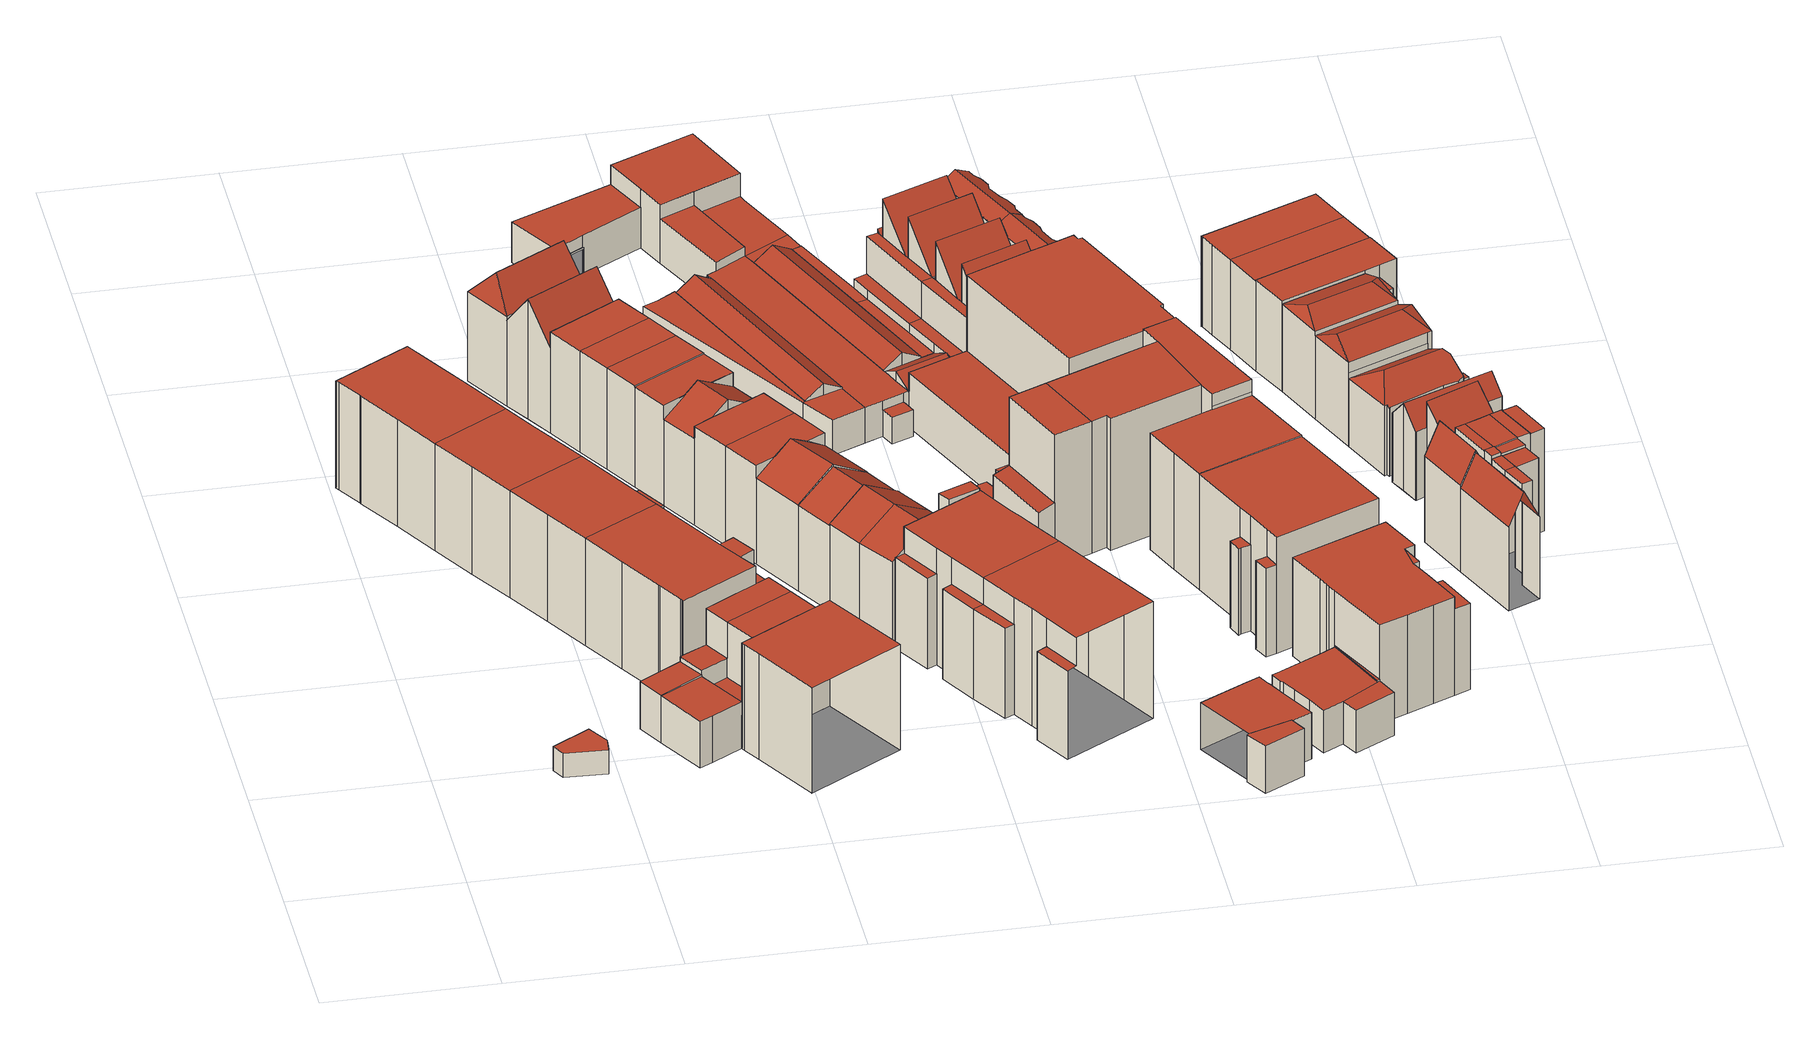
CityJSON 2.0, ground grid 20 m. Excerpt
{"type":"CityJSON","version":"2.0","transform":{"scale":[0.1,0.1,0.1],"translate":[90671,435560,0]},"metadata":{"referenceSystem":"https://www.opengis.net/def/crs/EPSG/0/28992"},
"CityObjects":{
"building1":{"type":"Building","attributes":{"TerrainHeight":2.7,"bron_tex":"UltraCAM-X 10cm juni 2008","voll_tex":"complete","bron_geo":"Lidar 15-30 punten - nov. 2008","status":"1"},"geometry":[{"type":"MultiSurface","lod":"2","boundaries":[[[0,1,2,3,4]],[[5,6,7,8,9]],[[0,4,6,5]],[[4,3,7,6]],[[3,2,8,7]],[[2,1,9,8]],[[1,0,5,9]]],"semantics":{"surfaces":[{"type":"RoofSurface"},{"type":"GroundSurface"},{"type":"WallSurface"}],"values":[0,1,2,2,2,2,2]}}]},
"building2":{"type":"Building","attributes":{"TerrainHeight":2.69,"bron_tex":"UltraCAM-X 10cm juni 2008","voll_tex":"complete","bron_geo":"Lidar 15-30 punten - nov. 2008","status":"1"},"geometry":[{"type":"MultiSurface","lod":"2","boundaries":[[[10,11,12,13]],[[14,15,16,17,18,19,20,21,22,23,24]],[[25,26,27,28]],[[29,30,31,32,33]],[[34,35,36,37,38,39,40,41,42,43]],[[10,13,31,30]],[[13,12,44,45]],[[12,11,25,28]],[[14,24,46,42]],[[24,23,30,29]],[[23,22,11,10]],[[22,21,26,25]],[[19,18,38,37]],[[18,17,39,38]],[[17,16,40,39]],[[16,15,41,40]],[[15,14,42,41]],[[28,27,35,44]],[[29,33,43,46]],[[33,32,34,43]],[[32,31,45,34]]],"semantics":{"surfaces":[{"type":"RoofSurface"},{"type":"GroundSurface"},{"type":"WallSurface"}],"values":[0,0,0,0,1,2,2,2,2,2,2,2,2,2,2,2,2,2,2,2,2]}}]},
"building3":{"type":"Building","attributes":{"TerrainHeight":2.68,"bron_tex":"UltraCAM-X 10cm juni 2008","voll_tex":"complete","bron_geo":"Lidar 15-30 punten - nov. 2008","status":"1"},"geometry":[{"type":"MultiSurface","lod":"2","boundaries":[[[21,20,19,47,48,49,50,51,52]],[[53,54,55,56]],[[57,58,59,60]],[[27,26,61,62]],[[36,35,63,64,65,66,37]],[[21,52,61,26]],[[52,51,54,53]],[[51,50,58,57]],[[48,47,66,65]],[[47,19,37,66]],[[53,56,62,61]],[[56,55,67,68]],[[55,54,57,60]],[[60,59,63,67]],[[27,62,68,35]]],"semantics":{"surfaces":[{"type":"RoofSurface"},{"type":"GroundSurface"},{"type":"WallSurface"}],"values":[0,0,0,0,1,2,2,2,2,2,2,2,2,2,2]}}]},
"building4":{"type":"Building","attributes":{"TerrainHeight":2.7,"bron_tex":"UltraCAM-X 10cm juni 2008","voll_tex":"complete","bron_geo":"Lidar 15-30 punten - nov. 2008","status":"1"},"geometry":[{"type":"MultiSurface","lod":"2","boundaries":[[[69,70,71,72]],[[50,49,48,73,74,75,76,77,78]],[[79,59,58,80]],[[81,82,83,84]],[[65,64,63,85,86,87,88]],[[69,72,79,80]],[[72,71,89,90]],[[71,70,81,84]],[[50,78,80,58]],[[78,77,70,69]],[[77,76,82,81]],[[74,73,88,87]],[[73,48,65,88]],[[59,79,90,63]],[[84,83,85,89]],[[83,82,91,92]]],"semantics":{"surfaces":[{"type":"RoofSurface"},{"type":"GroundSurface"},{"type":"WallSurface"}],"values":[0,0,0,0,1,2,2,2,2,2,2,2,2,2,2,2]}}]},
"building5":{"type":"Building","attributes":{"TerrainHeight":2.75,"bron_tex":"UltraCAM-X 10cm juni 2008","voll_tex":"complete","bron_geo":"Lidar 15-30 punten - nov. 2008","status":"1"},"geometry":[{"type":"MultiSurface","lod":"2","boundaries":[[[93,94,95,96]],[[97,98,99,100,101]],[[102,103,104,105]],[[95,106,107,96]],[[108,109,110,111,112]],[[113,114,115,116]],[[117,118,119,120,121,122,123]],[[115,114,120,124]],[[94,93,118,125]],[[93,96,126,118]],[[95,94,108,112]],[[101,100,114,113]],[[100,99,121,120]],[[99,98,122,121]],[[98,97,127,122]],[[103,102,128,123]],[[105,104,97,101]],[[104,103,123,127]],[[96,107,119,126]],[[107,106,124,119]],[[106,95,116,115]],[[110,109,117,128]],[[109,108,125,117]],[[112,111,113,116]],[[111,110,102,105]]],"semantics":{"surfaces":[{"type":"RoofSurface"},{"type":"GroundSurface"},{"type":"WallSurface"}],"values":[0,0,0,0,0,0,1,2,2,2,2,2,2,2,2,2,2,2,2,2,2,2,2,2,2]}}]},
"building6":{"type":"Building","attributes":{"TerrainHeight":2.72,"bron_tex":"UltraCAM-X 10cm juni 2008","voll_tex":"complete","bron_geo":"Lidar 15-30 punten - nov. 2008","status":"1"},"geometry":[{"type":"MultiSurface","lod":"2","boundaries":[[[76,75,74,129,130,131,132,133,134,135,136,137]],[[137,136,138,139]],[[140,92,91,141]],[[142,143,144,145,146]],[[86,85,147,118,117,148,149,150,151,152,87]],[[146,145,147,153]],[[145,144,118,147]],[[144,143,154,118]],[[76,137,141,91]],[[136,135,143,142]],[[135,134,117,154]],[[134,133,148,117]],[[133,132,149,148]],[[132,131,150,149]],[[131,130,151,150]],[[130,129,152,151]],[[129,74,87,152]],[[137,139,140,141]],[[139,138,153,155]],[[138,136,142,146]],[[92,140,155,85]]],"semantics":{"surfaces":[{"type":"RoofSurface"},{"type":"GroundSurface"},{"type":"WallSurface"}],"values":[0,0,0,0,1,2,2,2,2,2,2,2,2,2,2,2,2,2,2,2,2]}}]},
"building7":{"type":"Building","attributes":{"TerrainHeight":3.16,"bron_tex":"UltraCAM-X 10cm juni 2008","voll_tex":"complete","bron_geo":"Lidar 15-30 punten - nov. 2008","status":"1"},"geometry":[{"type":"MultiSurface","lod":"2","boundaries":[[[156,157,158,159,160,161,162,163]],[[119,164,165,166,167,168,120]],[[156,163,124,120]],[[163,162,119,124]],[[162,161,164,119]],[[160,159,166,165]],[[159,158,167,166]],[[158,157,168,167]],[[157,156,120,168]]],"semantics":{"surfaces":[{"type":"RoofSurface"},{"type":"GroundSurface"},{"type":"WallSurface"}],"values":[0,1,2,2,2,2,2,2,2]}}]},
"building8":{"type":"Building","attributes":{"TerrainHeight":0.76,"bron_tex":"UltraCAM-X 10cm juni 2008","voll_tex":"complete","bron_geo":"Lidar 15-30 punten - nov. 2008","status":"1"},"geometry":[{"type":"MultiSurface","lod":"2","boundaries":[[[169,170,171]],[[171,170,172,173,174]],[[169,171,174,175]],[[176,177,178,179,180]],[[170,169,176,180]],[[174,173,178,181]],[[173,172,182,183]],[[172,170,184,185]],[[175,174,181,177]]],"semantics":{"surfaces":[{"type":"RoofSurface"},{"type":"GroundSurface"},{"type":"WallSurface"}],"values":[0,0,0,1,2,2,2,2,2]}}]},
"building9":{"type":"Building","attributes":{"TerrainHeight":0.98,"bron_tex":"UltraCAM-X 10cm juni 2008","voll_tex":"complete","bron_geo":"Lidar 15-30 punten - nov. 2008","status":"1"},"geometry":[{"type":"MultiSurface","lod":"2","boundaries":[[[186,187,188,189]],[[184,186,189,185]],[[180,179,190,191]],[[189,188,192,193]],[[187,186,194,191]],[[185,189,193,182]],[[186,184,180,194]]],"semantics":{"surfaces":[{"type":"RoofSurface"},{"type":"GroundSurface"},{"type":"WallSurface"}],"values":[0,0,1,2,2,2,2]}}]},
"building10":{"type":"Building","attributes":{"TerrainHeight":0.86,"bron_tex":"UltraCAM-X 10cm juni 2008","voll_tex":"complete","bron_geo":"Lidar 15-30 punten - nov. 2008","status":"1"},"geometry":[{"type":"MultiSurface","lod":"2","boundaries":[[[195,196,197,198]],[[191,190,199,200]],[[195,198,188,187]],[[198,197,201,192]],[[196,195,191,200]]],"semantics":{"surfaces":[{"type":"RoofSurface"},{"type":"GroundSurface"},{"type":"WallSurface"}],"values":[0,1,2,2,2]}}]},
"building11":{"type":"Building","attributes":{"TerrainHeight":0.87,"bron_tex":"UltraCAM-X 10cm juni 2008","voll_tex":"complete","bron_geo":"Lidar 15-30 punten - nov. 2008","status":"1"},"geometry":[{"type":"MultiSurface","lod":"2","boundaries":[[[197,196,202,203,204]],[[200,199,205,206,207]],[[197,204,208,209]],[[204,203,206,205]],[[202,196,200,207]]],"semantics":{"surfaces":[{"type":"RoofSurface"},{"type":"GroundSurface"},{"type":"WallSurface"}],"values":[0,1,2,2,2]}}]},
"building12":{"type":"Building","attributes":{"TerrainHeight":0.81,"bron_tex":"UltraCAM-X 10cm juni 2008","voll_tex":"complete","bron_geo":"Lidar 15-30 punten - nov. 2008","status":"1"},"geometry":[{"type":"MultiSurface","lod":"2","boundaries":[[[203,202,210,211]],[[207,206,212,213]],[[203,211,212,206]],[[211,210,214,215]],[[210,202,207,213]]],"semantics":{"surfaces":[{"type":"RoofSurface"},{"type":"GroundSurface"},{"type":"WallSurface"}],"values":[0,1,2,2,2]}}]},
"building13":{"type":"Building","attributes":{"TerrainHeight":0.92,"bron_tex":"UltraCAM-X 10cm juni 2008","voll_tex":"complete","bron_geo":"Lidar 15-30 punten - nov. 2008","status":"1"},"geometry":[{"type":"MultiSurface","lod":"2","boundaries":[[[215,214,216,217]],[[213,212,218,219]],[[215,217,218,212]],[[217,220,221]],[[222,216,223]],[[216,214,213,219]]],"semantics":{"surfaces":[{"type":"RoofSurface"},{"type":"GroundSurface"},{"type":"WallSurface"}],"values":[0,1,2,2,2,2]}}]},
"building14":{"type":"Building","attributes":{"TerrainHeight":0.87,"bron_tex":"UltraCAM-X 10cm juni 2008","voll_tex":"complete","bron_geo":"Lidar 15-30 punten - nov. 2008","status":"1"},"geometry":[{"type":"MultiSurface","lod":"2","boundaries":[[[182,192,224,183]],[[178,225,190,179]],[[183,224,225,178]]],"semantics":{"surfaces":[{"type":"RoofSurface"},{"type":"GroundSurface"},{"type":"WallSurface"}],"values":[0,1,2]}}]},
"building15":{"type":"Building","attributes":{"TerrainHeight":1.09,"bron_tex":"UltraCAM-X 10cm juni 2008","voll_tex":"complete","bron_geo":"Lidar 15-30 punten - nov. 2008","status":"1"},"geometry":[{"type":"MultiSurface","lod":"2","boundaries":[[[221,226,227,228]],[[226,223,229,227]],[[219,218,230,231]],[[226,220,232]],[[221,228,230,218]],[[233,227,234]],[[222,226,232]],[[227,235,234]],[[229,223,219,231]]],"semantics":{"surfaces":[{"type":"RoofSurface"},{"type":"GroundSurface"},{"type":"WallSurface"}],"values":[0,0,1,2,2,2,2,2,2]}}]},
"building16":{"type":"Building","attributes":{"TerrainHeight":0.89,"bron_tex":"UltraCAM-X 10cm juni 2008","voll_tex":"complete","bron_geo":"Lidar 15-30 punten - nov. 2008","status":"1"},"geometry":[{"type":"MultiSurface","lod":"2","boundaries":[[[224,192,201,236]],[[225,237,199,190]],[[224,236,237,225]],[[236,201,209,238]]],"semantics":{"surfaces":[{"type":"RoofSurface"},{"type":"GroundSurface"},{"type":"WallSurface"}],"values":[0,1,2,2]}}]},
"building17":{"type":"Building","attributes":{"TerrainHeight":1.14,"bron_tex":"UltraCAM-X 10cm juni 2008","voll_tex":"complete","bron_geo":"Lidar 15-30 punten - nov. 2008","status":"1"},"geometry":[{"type":"MultiSurface","lod":"2","boundaries":[[[239,240,241,242]],[[231,230,243,244]],[[233,242,228]],[[239,235,229]],[[242,241,243,230]],[[240,239,231,244]]],"semantics":{"surfaces":[{"type":"RoofSurface"},{"type":"GroundSurface"},{"type":"WallSurface"}],"values":[0,1,2,2,2,2]}}]},
"building18":{"type":"Building","attributes":{"TerrainHeight":0.89,"bron_tex":"UltraCAM-X 10cm juni 2008","voll_tex":"complete","bron_geo":"Lidar 15-30 punten - nov. 2008","status":"1"},"geometry":[{"type":"MultiSurface","lod":"2","boundaries":[[[209,208,245,246,238]],[[237,247,248,205,199]],[[238,246,247,237]],[[246,245,249,250]],[[245,208,205,248]]],"semantics":{"surfaces":[{"type":"RoofSurface"},{"type":"GroundSurface"},{"type":"WallSurface"}],"values":[0,1,2,2,2]}}]},
"building19":{"type":"Building","attributes":{"TerrainHeight":1.2,"bron_tex":"UltraCAM-X 10cm juni 2008","voll_tex":"complete","bron_geo":"Lidar 15-30 punten - nov. 2008","status":"1"},"geometry":[{"type":"MultiSurface","lod":"2","boundaries":[[[241,240,251,252]],[[244,243,253,254]],[[241,252,253,243]],[[252,255,256]],[[257,251,258]],[[251,240,244,254]]],"semantics":{"surfaces":[{"type":"RoofSurface"},{"type":"GroundSurface"},{"type":"WallSurface"}],"values":[0,1,2,2,2,2]}}]},
"building20":{"type":"Building","attributes":{"TerrainHeight":0.97,"bron_tex":"UltraCAM-X 10cm juni 2008","voll_tex":"complete","bron_geo":"Lidar 15-30 punten - nov. 2008","status":"1"},"geometry":[{"type":"MultiSurface","lod":"2","boundaries":[[[258,259,260,261]],[[261,260,262,256]],[[254,253,263,264]],[[257,261,265]],[[260,259,266,267]],[[259,258,254,264]],[[261,255,265]],[[256,262,263,253]],[[262,260,267,268]]],"semantics":{"surfaces":[{"type":"RoofSurface"},{"type":"GroundSurface"},{"type":"WallSurface"}],"values":[0,0,1,2,2,2,2,2,2]}}]},
"building21":{"type":"Building","attributes":{"TerrainHeight":1.1,"bron_tex":"UltraCAM-X 10cm juni 2008","voll_tex":"complete","bron_geo":"Lidar 15-30 punten - nov. 2008","status":"1"},"geometry":[{"type":"MultiSurface","lod":"2","boundaries":[[[267,266,269,270]],[[268,267,270,271]],[[264,263,272,273]],[[269,266,264,273]],[[268,271,272,263]]],"semantics":{"surfaces":[{"type":"RoofSurface"},{"type":"GroundSurface"},{"type":"WallSurface"}],"values":[0,0,1,2,2]}}]},
"building22":{"type":"Building","attributes":{"TerrainHeight":0.76,"bron_tex":"UltraCAM-X 10cm juni 2008","voll_tex":"complete","bron_geo":"Lidar 15-30 punten - nov. 2008","status":"1"},"geometry":[{"type":"MultiSurface","lod":"2","boundaries":[[[250,249,274,275,276]],[[247,277,278,279,248]],[[250,276,277,247]],[[276,275,278,277]],[[275,274,279,278]],[[274,249,248,279]]],"semantics":{"surfaces":[{"type":"RoofSurface"},{"type":"GroundSurface"},{"type":"WallSurface"}],"values":[0,1,2,2,2,2]}}]},
"building23":{"type":"Building","attributes":{"TerrainHeight":0.93,"bron_tex":"UltraCAM-X 10cm juni 2008","voll_tex":"complete","bron_geo":"Lidar 15-30 punten - nov. 2008","status":"1"},"geometry":[{"type":"MultiSurface","lod":"2","boundaries":[[[280,281,282,283]],[[284,280,283,285]],[[273,272,286,287]],[[281,280,270,269]],[[282,281,273,287]],[[280,284,271,270]],[[284,285,286,272]]],"semantics":{"surfaces":[{"type":"RoofSurface"},{"type":"GroundSurface"},{"type":"WallSurface"}],"values":[0,0,1,2,2,2,2]}}]},
"building24":{"type":"Building","attributes":{"TerrainHeight":0.93,"bron_tex":"UltraCAM-X 10cm juni 2008","voll_tex":"complete","bron_geo":"Lidar 15-30 punten - nov. 2008","status":"1"},"geometry":[{"type":"MultiSurface","lod":"2","boundaries":[[[283,282,288,289,290]],[[285,283,290,291]],[[287,286,292,293,294]],[[290,289,293,295]],[[289,288,294,293]],[[288,282,287,294]],[[285,291,292,286]],[[291,290,295,292]]],"semantics":{"surfaces":[{"type":"RoofSurface"},{"type":"GroundSurface"},{"type":"WallSurface"}],"values":[0,0,1,2,2,2,2,2]}}]},
"building25":{"type":"Building","attributes":{"TerrainHeight":0.87,"bron_tex":"UltraCAM-X 10cm juni 2008","voll_tex":"complete","bron_geo":"Lidar 15-30 punten - nov. 2008","status":"1"},"geometry":[{"type":"MultiSurface","lod":"2","boundaries":[[[296,297,298,299,300,301,302,303,304,305,306]],[[307,308,309,310]],[[311,312,313,314]],[[293,292,315,316,317,318,319,320,321,322,323,324,325]],[[307,310,326,293]],[[309,308,325,324]],[[308,307,293,325]],[[311,314,323,322]],[[312,311,322,321]],[[296,306,292,326]],[[306,305,315,292]],[[305,304,316,315]],[[304,303,317,316]],[[303,302,318,317]],[[302,301,319,318]],[[301,300,320,319]],[[299,298,314,313]],[[298,297,324,323]],[[297,296,310,309]]],"semantics":{"surfaces":[{"type":"RoofSurface"},{"type":"GroundSurface"},{"type":"WallSurface"}],"values":[0,0,0,1,2,2,2,2,2,2,2,2,2,2,2,2,2,2,2]}}]},
"building26":{"type":"Building","attributes":{"TerrainHeight":0.86,"bron_tex":"UltraCAM-X 10cm juni 2008","voll_tex":"complete","bron_geo":"Lidar 15-30 punten - nov. 2008","status":"1"},"geometry":[{"type":"MultiSurface","lod":"2","boundaries":[[[300,299,327,328,329,330,331,332,333]],[[313,312,334,335]],[[336,337,338,339]],[[321,320,340,341,342,343,344,345,346,347,348]],[[335,334,348,347]],[[334,312,321,348]],[[336,339,345,344]],[[337,336,344,343]],[[300,333,340,320]],[[333,332,341,340]],[[332,331,342,341]],[[330,329,339,338]],[[329,328,346,345]],[[328,327,347,346]],[[327,299,313,335]]],"semantics":{"surfaces":[{"type":"RoofSurface"},{"type":"GroundSurface"},{"type":"WallSurface"}],"values":[0,0,0,1,2,2,2,2,2,2,2,2,2,2,2]}}]},
"building27":{"type":"Building","attributes":{"TerrainHeight":0.56,"bron_tex":"UltraCAM-X 10cm juni 2008","voll_tex":"complete","bron_geo":"Lidar 15-30 punten - nov. 2008","status":"1"},"geometry":[{"type":"MultiSurface","lod":"2","boundaries":[[[349,350,351,352]],[[353,354,355,356]],[[349,352,356,355]],[[352,351,353,356]],[[351,350,354,353]],[[350,349,355,354]]],"semantics":{"surfaces":[{"type":"RoofSurface"},{"type":"GroundSurface"},{"type":"WallSurface"}],"values":[0,1,2,2,2,2]}}]},
"building28":{"type":"Building","attributes":{"TerrainHeight":-1.02,"bron_tex":"UltraCAM-X 10cm juni 2008","voll_tex":"complete","bron_geo":"Lidar 15-30 punten - nov. 2008","status":"1"},"geometry":[{"type":"MultiSurface","lod":"2","boundaries":[[[357,358,359,360,361]],[[362,363,364,365,366]],[[367,368,369,370,371]],[[372,373,374,375,376,377]],[[378,372,377,379,380]],[[381,382,383,384]],[[385,386,387,388,389,390,368,391,392,393,394]],[[395,396,397,398]],[[399,400,401,402,403,404]],[[405,362,366,406,407]],[[400,408,388,387,401]],[[409,367,371,410,411]],[[412,413,414,415]],[[416,417,413,412]],[[418,419,420,421]],[[422,423,419,418]],[[424,425,426,427]],[[428,429,430,431,432]],[[433,434,435,436,437]],[[438,439,440,441,442,443,444,445,446,447,448,449,450,451,452,453,454,455]],[[358,357,456,457]],[[357,361,458,456]],[[359,358,395,398]],[[364,363,411,410]],[[371,459,460]],[[369,368,441]],[[461,367,462]],[[380,379,454,463]],[[384,383,372,378]],[[383,382,394,393]],[[382,381,464,447]],[[385,394,447,458]],[[393,392,373,372]],[[391,465,409]],[[368,390,442,441]],[[390,389,466,467]],[[389,388,468,443]],[[386,385,361,360]],[[396,395,457,469]],[[404,403,469,446]],[[403,402,397,396]],[[400,399,445,470]],[[405,407,375,374]],[[388,408,444,468]],[[408,400,470,444]],[[471,371,460]],[[367,465,462]],[[418,421,360,359]],[[421,420,387,386]],[[420,419,472,387]],[[412,415,374,473]],[[415,474,362,405]],[[474,414,363,362]],[[414,413,475,411]],[[416,412,473,373]],[[413,417,409,475]],[[417,416,392,391]],[[422,418,398,397]],[[419,423,401,472]],[[423,422,402,401]],[[427,426,450,449]],[[426,425,476,477]],[[425,424,478,451]],[[428,432,479,452]],[[431,430,449,448]],[[430,429,424,427]],[[429,428,452,478]],[[433,437,453,479]],[[437,436,463,453]],[[436,480,378,380]],[[480,435,381,384]],[[435,434,448,464]],[[434,433,432,431]]],"semantics":{"surfaces":[{"type":"RoofSurface"},{"type":"GroundSurface"},{"type":"WallSurface"}],"values":[0,0,0,0,0,0,0,0,0,0,0,0,0,0,0,0,0,0,0,1,2,2,2,2,2,2,2,2,2,2,2,2,2,2,2,2,2,2,2,2,2,2,2,2,2,2,2,2,2,2,2,2,2,2,2,2,2,2,2,2,2,2,2,2,2,2,2,2,2,2,2,2,2]}}]},
"building29":{"type":"Building","attributes":{"TerrainHeight":-0.42,"bron_tex":"UltraCAM-X 10cm juni 2008","voll_tex":"complete","bron_geo":"Lidar 15-30 punten - nov. 2008","status":"1"},"geometry":[{"type":"MultiSurface","lod":"2","boundaries":[[[466,481,482,467]],[[443,442,483,484]],[[467,482,483,442]],[[482,481,484,483]],[[481,466,443,484]]],"semantics":{"surfaces":[{"type":"RoofSurface"},{"type":"GroundSurface"},{"type":"WallSurface"}],"values":[0,1,2,2,2]}}]},
"building30":{"type":"Building","attributes":{"TerrainHeight":0.89,"bron_tex":"UltraCAM-X 10cm juni 2008","voll_tex":"complete","bron_geo":"Lidar 15-30 punten - nov. 2008","status":"1"},"geometry":[{"type":"MultiSurface","lod":"2","boundaries":[[[485,486,487,488,489,490,491,492,493,494,495]],[[496,497,498,499,500]],[[501,502,503,504,505,506,507,508,509,510,511,512,513,514]],[[485,495,502,501]],[[495,494,503,502]],[[494,493,504,503]],[[493,492,505,504]],[[492,491,506,505]],[[491,490,507,506]],[[490,489,508,507]],[[489,488,509,508]],[[488,487,510,509]],[[500,499,487,486]],[[499,498,511,510]],[[498,497,512,511]],[[497,496,513,512]]],"semantics":{"surfaces":[{"type":"RoofSurface"},{"type":"GroundSurface"},{"type":"WallSurface"}],"values":[0,0,1,2,2,2,2,2,2,2,2,2,2,2,2,2]}}]},
"building31":{"type":"Building","attributes":{"TerrainHeight":-0.84,"bron_tex":"UltraCAM-X 10cm juni 2008","voll_tex":"complete","bron_geo":"Lidar 15-30 punten - nov. 2008","status":"1"},"geometry":[{"type":"MultiSurface","lod":"2","boundaries":[[[515,516,517,518]],[[519,520,521,516,522,523]],[[524,525,526,527]],[[528,529,530,531]],[[532,533,534,535,536,537,538,539,540,541,542,543]],[[533,544,545,546,547,534]],[[548,549,550,551]],[[552,553,554,439,438,555,556,557,558,559,560,561]],[[524,527,551,550]],[[527,562,545]],[[563,524,523]],[[515,518,526,525]],[[518,564,546]],[[516,565,517]],[[566,515,522]],[[567,523,550]],[[563,522,525]],[[521,520,528,531]],[[568,529,406,366]],[[530,568,366,365]],[[532,543,556,555]],[[543,542,557,556]],[[542,541,558,557]],[[541,540,559,558]],[[540,539,560,559]],[[539,538,561,560]],[[538,537,552,561]],[[537,536,553,552]],[[536,535,554,553]],[[535,534,569]],[[547,564,517]],[[546,562,526]],[[545,544,548,551]],[[567,549,519]]],"semantics":{"surfaces":[{"type":"RoofSurface"},{"type":"GroundSurface"},{"type":"WallSurface"}],"values":[0,0,0,0,0,0,0,1,2,2,2,2,2,2,2,2,2,2,2,2,2,2,2,2,2,2,2,2,2,2,2,2,2,2]}}]},
"building32":{"type":"Building","attributes":{"TerrainHeight":-0.79,"bron_tex":"UltraCAM-X 10cm juni 2008","voll_tex":"complete","bron_geo":"Lidar 15-30 punten - nov. 2008","status":"1"},"geometry":[{"type":"MultiSurface","lod":"2","boundaries":[[[570,571,572,573,574,575]],[[576,575,574,577,578,579]],[[580,581,582,583,584,585,586,587,588,589,590,591,592]],[[593,594,571,570]],[[595,596,597,598]],[[599,600,601,602,603,604]],[[605,606,607,608,609,610]],[[611,612,613,614]],[[615,616,617,618,619,620]],[[621,622,623,624]],[[625,626,627,628,629,630,631,632,633,634,635,636,637,638,441,440,639,640,641,642,643]],[[644,645,626,627]],[[645,644,646,647]],[[605,610,637,636]],[[606,605,620,619]],[[612,611,648,634]],[[611,614,617,616]],[[614,613,633,632]],[[613,612,634,633]],[[616,615,635,648]],[[615,620,636,635]],[[618,617,632,649]],[[621,624,619,618]],[[623,622,631,650]],[[622,621,649,631]],[[593,570,607,606]],[[571,594,650,651]],[[594,593,624,623]],[[596,595,609,608]],[[599,604,370,369]],[[604,603,652,440]],[[602,601,610,609]],[[601,600,638,637]],[[600,599,441,638]],[[653,575,597,596]],[[570,653,608,607]],[[574,573,629,628]],[[573,572,630,629]],[[572,571,651,630]],[[576,579,583,582]],[[579,578,626,625]],[[578,577,646,647]],[[577,574,628,627]],[[575,576,598,597]],[[580,592,654,652]],[[592,591,655,654]],[[591,590,656,655]],[[590,589,657,656]],[[589,588,639,657]],[[588,587,640,639]],[[587,586,641,640]],[[586,585,642,641]],[[585,584,643,642]],[[584,583,625,643]],[[582,581,595,598]],[[581,580,603,602]]],"semantics":{"surfaces":[{"type":"RoofSurface"},{"type":"GroundSurface"},{"type":"WallSurface"}],"values":[0,0,0,0,0,0,0,0,0,0,1,2,2,2,2,2,2,2,2,2,2,2,2,2,2,2,2,2,2,2,2,2,2,2,2,2,2,2,2,2,2,2,2,2,2,2,2,2,2,2,2,2,2,2,2,2]}}]},
"building33":{"type":"Building","attributes":{"TerrainHeight":-0.81,"bron_tex":"UltraCAM-X 10cm juni 2008","voll_tex":"complete","bron_geo":"Lidar 15-30 punten - nov. 2008","status":"1"},"geometry":[{"type":"MultiSurface","lod":"2","boundaries":[[[658,659,660,661]],[[517,565,662,663]],[[516,521,664,665,666,667,668]],[[669,670,671,672,673]],[[531,530,674,675]],[[569,534,676,677,678,679,680,681,682,683,684,685]],[[534,547,686,687,688,676]],[[689,690,691,639,440,439,554,692,693,694,695,696]],[[658,661,663,662]],[[661,697,686]],[[698,658,668]],[[516,668,662,565]],[[698,667,659]],[[666,665,655,699]],[[665,664,654,655]],[[664,521,531,675]],[[669,673,660,659]],[[673,700,687]],[[672,671,656,657]],[[671,670,699,656]],[[670,669,667,666]],[[675,674,440,654]],[[701,530,365,364]],[[471,701,410]],[[674,459,370]],[[569,685,692,554]],[[685,684,693,692]],[[684,683,694,693]],[[683,682,695,694]],[[682,681,696,695]],[[681,680,689,696]],[[680,679,690,689]],[[679,678,691,690]],[[678,677,639,691]],[[677,676,702,639]],[[676,688,657,702]],[[688,700,672]],[[687,697,660]],[[686,547,517,663]]],"semantics":{"surfaces":[{"type":"RoofSurface"},{"type":"GroundSurface"},{"type":"WallSurface"}],"values":[0,0,0,0,0,0,0,1,2,2,2,2,2,2,2,2,2,2,2,2,2,2,2,2,2,2,2,2,2,2,2,2,2,2,2,2,2,2,2]}}]},
"building34":{"type":"Building","attributes":{"TerrainHeight":1.4,"bron_tex":"UltraCAM-X 10cm juni 2008","voll_tex":"complete","bron_geo":"Lidar 15-30 punten - nov. 2008","status":"1"},"geometry":[{"type":"MultiSurface","lod":"2","boundaries":[[[703,704,705,706,707,708,709,710,711,712,713,714,715]],[[709,716,717,710]],[[718,719,720,721,722,723,724,725,726,727,728,729,730,731,732]],[[703,715,728,727]],[[715,714,729,728]],[[714,713,730,729]],[[713,712,731,730]],[[709,708,722,721]],[[708,707,723,722]],[[707,706,724,723]],[[706,705,725,724]],[[705,704,726,725]],[[704,703,727,726]],[[710,717,719,718]],[[717,716,720,719]],[[716,709,721,720]]],"semantics":{"surfaces":[{"type":"RoofSurface"},{"type":"GroundSurface"},{"type":"WallSurface"}],"values":[0,0,1,2,2,2,2,2,2,2,2,2,2,2,2,2]}}]},
"building35":{"type":"Building","attributes":{"TerrainHeight":-0.38,"bron_tex":"UltraCAM-X 10cm juni 2008","voll_tex":"complete","bron_geo":"Lidar 15-30 punten - nov. 2008","status":"1"},"geometry":[{"type":"MultiSurface","lod":"2","boundaries":[[[733,734,735,736,647,646]],[[737,738,739,627,626,740]],[[733,646,627,739]],[[647,736,740,626]],[[736,735,741,742]],[[735,734,738,737]],[[734,733,739,738]]],"semantics":{"surfaces":[{"type":"RoofSurface"},{"type":"GroundSurface"},{"type":"WallSurface"}],"values":[0,1,2,2,2,2,2]}}]},
"building36":{"type":"Building","attributes":{"TerrainHeight":-0.37,"bron_tex":"UltraCAM-X 10cm juni 2008","voll_tex":"complete","bron_geo":"Lidar 15-30 punten - nov. 2008","status":"1"},"geometry":[{"type":"MultiSurface","lod":"2","boundaries":[[[742,741,743,744,745,746,747]],[[748,749,750,751,752]],[[753,754,755,756,757]],[[737,740,758,759,760,761,762,763,764,765,766,767]],[[742,747,758,740]],[[747,746,768,758]],[[746,745,749,748]],[[745,744,763,762]],[[744,743,753,757]],[[743,741,737,767]],[[751,750,761,760]],[[750,749,762,761]],[[748,752,759,768]],[[752,751,760,759]],[[754,753,767,766]],[[757,756,764,763]],[[756,755,765,764]],[[755,754,766,765]]],"semantics":{"surfaces":[{"type":"RoofSurface"},{"type":"GroundSurface"},{"type":"WallSurface"}],"values":[0,0,0,1,2,2,2,2,2,2,2,2,2,2,2,2,2,2]}}]},
"building37":{"type":"Building","attributes":{"TerrainHeight":1.18,"bron_tex":"UltraCAM-X 10cm juni 2008","voll_tex":"complete","bron_geo":"Lidar 15-30 punten - nov. 2008","status":"1"},"geometry":[{"type":"MultiSurface","lod":"2","boundaries":[[[769,770,771]],[[772,773,774]],[[775,776,777,778,779]],[[780,781,782,783,784,785,786,787,788,789,770,769,790,791]],[[731,792,793,794,795,796,797,798,799,800,801,802,803,804,805,806,718,732]],[[769,771,799,798]],[[771,770,800,799]],[[774,773,711,710]],[[773,772,712,711]],[[775,779,802,801]],[[779,778,803,802]],[[778,777,804,803]],[[777,776,807,804]],[[780,791,796,795]],[[791,790,797,796]],[[790,769,798,797]],[[770,789,801,800]],[[789,788,776,775]],[[788,787,805,807]],[[787,786,806,805]],[[786,785,718,806]],[[785,784,772,774]],[[784,783,792,731]],[[783,782,793,792]],[[782,781,794,793]],[[781,780,795,794]]],"semantics":{"surfaces":[{"type":"RoofSurface"},{"type":"GroundSurface"},{"type":"WallSurface"}],"values":[0,0,0,0,1,2,2,2,2,2,2,2,2,2,2,2,2,2,2,2,2,2,2,2,2,2]}}]},
"building38":{"type":"Building","attributes":{"TerrainHeight":0.64,"bron_tex":"UltraCAM-X 10cm juni 2008","voll_tex":"complete","bron_geo":"Lidar 15-30 punten - nov. 2008","status":"1"},"geometry":[{"type":"MultiSurface","lod":"2","boundaries":[[[808,809,810,811,812]],[[809,813,814,810]],[[815,816,817,818]],[[819,820,821,822]],[[823,819,822,824]],[[825,826,827,828,829,830,831,832]],[[812,811,831,830]],[[814,813,825,832]],[[815,818,826,833]],[[818,817,827,826]],[[817,816,828,827]],[[822,821,829,828]],[[821,820,830,829]],[[820,819,834,812]],[[823,824,833,835]],[[824,822,816,815]],[[819,823,808,834]]],"semantics":{"surfaces":[{"type":"RoofSurface"},{"type":"GroundSurface"},{"type":"WallSurface"}],"values":[0,0,0,0,0,1,2,2,2,2,2,2,2,2,2,2,2]}}]},
"building39":{"type":"Building","attributes":{"TerrainHeight":-0.72,"bron_tex":"UltraCAM-X 10cm juni 2008","voll_tex":"complete","bron_geo":"Lidar 15-30 punten - nov. 2008","status":"1"},"geometry":[{"type":"MultiSurface","lod":"2","boundaries":[[[836,837,838,839,840,841]],[[842,843,844,845,846,847]],[[836,841,846,845]],[[841,840,847,846]],[[839,838,843,842]],[[838,837,844,843]],[[837,836,845,844]]],"semantics":{"surfaces":[{"type":"RoofSurface"},{"type":"GroundSurface"},{"type":"WallSurface"}],"values":[0,1,2,2,2,2,2]}}]},
"building40":{"type":"Building","attributes":{"TerrainHeight":-0.88,"bron_tex":"UltraCAM-X 10cm juni 2008","voll_tex":"complete","bron_geo":"Lidar 15-30 punten - nov. 2008","status":"1"},"geometry":[{"type":"MultiSurface","lod":"2","boundaries":[[[848,849,850,851]],[[852,853,854,855,856]],[[854,857,858,855]],[[855,858,856]],[[853,857,854]],[[859,860,861,862,863,864]],[[849,848,860,865]],[[848,851,861,860]],[[851,850,862,861]],[[853,852,865,859]],[[852,856,850,849]],[[858,857,866,867]],[[856,858,863,862]],[[857,853,859,864]]],"semantics":{"surfaces":[{"type":"RoofSurface"},{"type":"GroundSurface"},{"type":"WallSurface"}],"values":[0,0,0,0,0,1,2,2,2,2,2,2,2,2]}}]},
"building41":{"type":"Building","attributes":{"TerrainHeight":0.33,"bron_tex":"UltraCAM-X 10cm juni 2008","voll_tex":"complete","bron_geo":"Lidar 15-30 punten - nov. 2008","status":"1"},"geometry":[{"type":"MultiSurface","lod":"2","boundaries":[[[868,869,870,871]],[[869,872,873,870]],[[874,875,876,877,878]],[[879,874,878,880]],[[881,882,883,884,885]],[[876,886,887,877]],[[888,889,890,891]],[[892,893,894,895]],[[896,897,898,899]],[[900,901,902,826,825,903,904,905,906]],[[869,868,907,908]],[[871,870,809,808]],[[872,869,908,903]],[[870,873,813,809]],[[873,872,903,825]],[[876,875,904,909]],[[875,874,910,911]],[[878,877,896,899]],[[874,879,912,910]],[[879,880,883,882]],[[880,878,892,895]],[[882,881,913,912]],[[881,885,906,905]],[[885,884,900,906]],[[884,883,901,900]],[[886,876,909,907]],[[887,886,868,914]],[[888,891,877,887]],[[891,890,897,896]],[[890,889,835,915]],[[889,888,914,871]],[[895,894,902,901]],[[894,893,826,902]],[[899,898,893,892]],[[898,897,915,826]]],"semantics":{"surfaces":[{"type":"RoofSurface"},{"type":"GroundSurface"},{"type":"WallSurface"}],"values":[0,0,0,0,0,0,0,0,0,1,2,2,2,2,2,2,2,2,2,2,2,2,2,2,2,2,2,2,2,2,2,2,2,2,2]}}]},
"building42":{"type":"Building","attributes":{"TerrainHeight":-0.8,"bron_tex":"UltraCAM-X 10cm juni 2008","voll_tex":"complete","bron_geo":"Lidar 15-30 punten - nov. 2008","status":"1"},"geometry":[{"type":"MultiSurface","lod":"2","boundaries":[[[840,839,916,917]],[[842,847,918,919]],[[840,917,918,847]],[[916,839,842,919]]],"semantics":{"surfaces":[{"type":"RoofSurface"},{"type":"GroundSurface"},{"type":"WallSurface"}],"values":[0,1,2,2]}}]},
"building43":{"type":"Building","attributes":{"TerrainHeight":-0.88,"bron_tex":"UltraCAM-X 10cm juni 2008","voll_tex":"complete","bron_geo":"Lidar 15-30 punten - nov. 2008","status":"1"},"geometry":[{"type":"MultiSurface","lod":"2","boundaries":[[[920,921,922,923,924]],[[866,925,926]],[[926,925,927,928,929]],[[929,928,930]],[[866,926,929,930,867]],[[864,863,931,932,933,934,935,936,937]],[[938,939,936,937]],[[939,938,940,941]],[[925,866,864,937]],[[928,927,936,935]],[[927,925,942,943]],[[930,928,935,934]],[[867,930,921,920]],[[920,924,931,863]],[[924,923,932,931]],[[923,922,933,932]],[[922,921,934,933]]],"semantics":{"surfaces":[{"type":"RoofSurface"},{"type":"GroundSurface"},{"type":"WallSurface"}],"values":[0,0,0,0,0,1,2,2,2,2,2,2,2,2,2,2,2]}}]},
"building44":{"type":"Building","attributes":{"TerrainHeight":-0.23,"bron_tex":"UltraCAM-X 10cm juni 2008","voll_tex":"complete","bron_geo":"Lidar 15-30 punten - nov. 2008","status":"1"},"geometry":[{"type":"MultiSurface","lod":"2","boundaries":[[[944,945,946,947,948,949,950,951,952,953]],[[941,940,953,952]],[[940,944,953]],[[941,952,951]],[[954,955,956,957]],[[937,936,958,959,960,961,962,963,964,965,966,967]],[[957,956,961,960]],[[956,955,962,961]],[[955,954,963,962]],[[951,950,959,958]],[[950,949,960,959]],[[949,948,954,957]],[[948,947,964,963]],[[947,946,965,964]],[[946,945,966,965]],[[945,944,967,966]],[[944,940,937,967]],[[941,951,958,936]]],"semantics":{"surfaces":[{"type":"RoofSurface"},{"type":"GroundSurface"},{"type":"WallSurface"}],"values":[0,0,0,0,0,1,2,2,2,2,2,2,2,2,2,2,2,2]}}]},
"building45":{"type":"Building","attributes":{"TerrainHeight":-0.89,"bron_tex":"UltraCAM-X 10cm juni 2008","voll_tex":"complete","bron_geo":"Lidar 15-30 punten - nov. 2008","status":"1"},"geometry":[{"type":"MultiSurface","lod":"2","boundaries":[[[968,969,970,971,972,973]],[[919,918,974,860,859]],[[969,968,917,916]],[[968,973,974,918]],[[973,972,860,974]],[[972,971,865,860]],[[971,970,859,865]],[[970,969,919,859]]],"semantics":{"surfaces":[{"type":"RoofSurface"},{"type":"GroundSurface"},{"type":"WallSurface"}],"values":[0,1,2,2,2,2,2,2]}}]},
"building46":{"type":"Building","attributes":{"TerrainHeight":-0.23,"bron_tex":"UltraCAM-X 10cm juni 2008","voll_tex":"complete","bron_geo":"Lidar 15-30 punten - nov. 2008","status":"1"},"geometry":[{"type":"MultiSurface","lod":"2","boundaries":[[[975,976,977,978,979,980,981]],[[982,975,981,983,984,985]],[[986,987,988,989,990,991]],[[992,993,994,995,996,997,998,999,1000,1001,1002,1003,1004]],[[981,980,1004,1005]],[[980,979,992,1004]],[[978,977,998,997]],[[977,976,999,998]],[[976,975,1006,999]],[[982,985,1001,1000]],[[985,984,1002,1001]],[[984,983,1003,1002]],[[983,981,1005,1003]],[[975,982,1000,1006]],[[986,991,979,978]],[[991,990,993,992]],[[990,989,994,993]],[[989,988,995,994]],[[988,987,996,995]],[[987,986,997,996]]],"semantics":{"surfaces":[{"type":"RoofSurface"},{"type":"GroundSurface"},{"type":"WallSurface"}],"values":[0,0,0,1,2,2,2,2,2,2,2,2,2,2,2,2,2,2,2,2]}}]},
"building47":{"type":"Building","attributes":{"TerrainHeight":0.34,"bron_tex":"UltraCAM-X 10cm juni 2008","voll_tex":"complete","bron_geo":"Lidar 15-30 punten - nov. 2008","status":"1"},"geometry":[{"type":"MultiSurface","lod":"2","boundaries":[[[1007,911,913,1008]],[[993,905,904,994]],[[1007,1008,993,994]],[[1008,913,905,993]],[[911,1007,994,904]]],"semantics":{"surfaces":[{"type":"RoofSurface"},{"type":"GroundSurface"},{"type":"WallSurface"}],"values":[0,1,2,2,2]}}]},
"building48":{"type":"Building","attributes":{"TerrainHeight":-0.12,"bron_tex":"UltraCAM-X 10cm juni 2008","voll_tex":"complete","bron_geo":"Lidar 15-30 punten - nov. 2008","status":"1"},"geometry":[{"type":"MultiSurface","lod":"2","boundaries":[[[1009,1010,1011,1012]],[[1013,1014,1015,1016]],[[1009,1012,1015,1014]],[[1012,1011,1016,1015]],[[1011,1010,1013,1016]],[[1010,1009,1014,1013]]],"semantics":{"surfaces":[{"type":"RoofSurface"},{"type":"GroundSurface"},{"type":"WallSurface"}],"values":[0,1,2,2,2,2]}}]},
"building49":{"type":"Building","attributes":{"TerrainHeight":-0.22,"bron_tex":"UltraCAM-X 10cm juni 2008","voll_tex":"complete","bron_geo":"Lidar 15-30 punten - nov. 2008","status":"1"},"geometry":[{"type":"MultiSurface","lod":"2","boundaries":[[[1017,1018,1019,1020]],[[1021,1022,1023,1024]],[[1017,1020,1022,1021]],[[1020,1019,1023,1022]],[[1019,1018,1024,1023]],[[1018,1017,1021,1024]]],"semantics":{"surfaces":[{"type":"RoofSurface"},{"type":"GroundSurface"},{"type":"WallSurface"}],"values":[0,1,2,2,2,2]}}]}
},
"vertices":[
[132,195,31],[140,180,31],[189,177,31],[191,196,31],[176,221,31],[132,195,0],[176,221,0],[191,196,0],[189,177,0],[140,180,0],
[110,802,118],[142,748,118],[159,758,118],[127,812,118],[7,777,138],[10,773,138],[27,744,138],[28,742,138],[58,691,138],[88,638,138],[175,689,138],[176,689,138],[142,748,138],[110,802,138],[95,828,138],[142,748,113],[176,689,113],[193,699,113],[159,758,113],[95,828,109],[110,802,109],[127,812,109],[115,833,109],[112,838,109],[115,833,0],[193,699,0],[175,689,0],[88,638,0],[58,691,0],[28,742,0],[27,744,0],[10,773,0],[7,777,0],[112,838,0],[159,758,0],[127,812,0],[95,828,0],
[119,585,138],[150,533,138],[237,583,138],[238,584,138],[217,619,138],[199,649,138],[199,649,115],[217,619,115],[234,629,115],[216,659,115],[217,619,112],[238,584,112],[255,593,112],[234,629,112],[199,649,113],[216,659,113],[255,593,0],[237,583,0],[150,533,0],[119,585,0],[234,629,0],[216,659,0],
[274,521,122],[294,487,122],[311,497,122],[291,531,122],[181,480,138],[212,427,138],[298,477,138],[299,478,138],[294,487,138],[274,521,138],[291,531,112],[274,521,112],[294,487,116],[299,478,116],[316,488,116],[311,497,116],[316,488,0],[298,477,0],[212,427,0],[181,480,0],[311,497,0],[291,531,0],[299,478,115],[316,488,115],
[397,349,115],[320,303,115],[337,273,115],[415,318,115],[256,226,60],[288,170,60],[303,178,60],[339,199,60],[306,255,60],[288,285,62],[239,257,61],[256,226,61],[306,255,62],[370,217,115],[447,262,115],[320,303,68],[292,288,68],[288,285,68],[306,255,68],[337,273,68],[306,255,43],[339,199,43],[370,217,43],[337,273,43],[292,288,0],[397,349,0],[447,262,0],[339,199,0],[303,178,0],[288,170,0],[239,257,0],[370,217,0],[320,303,0],[415,318,0],[256,226,0],[288,285,0],
[242,374,138],[272,323,138],[273,321,138],[290,292,138],[291,291,138],[292,288,138],[381,339,138],[368,360,138],[351,388,138],[385,370,138],[368,398,138],[368,398,115],[351,388,115],[368,360,110],[381,339,110],[397,349,110],[394,353,110],[385,370,110],[394,353,0],[291,291,0],[290,292,0],[273,321,0],[272,323,0],[242,374,0],[385,370,0],[381,339,0],[368,398,0],
[339,199,136],[341,194,136],[353,174,136],[396,100,136],[396,99,136],[505,164,136],[447,262,136],[370,217,136],[505,164,0],[396,99,0],[396,100,0],[353,174,0],[341,194,0],
[185,954,115],[217,899,115],[212,933,150],[301,947,115],[310,953,115],[295,980,150],[278,1007,115],[185,954,0],[278,1007,0],[310,953,0],[301,947,0],[217,899,0],[295,980,0],[301,947,93],[310,953,93],[217,899,110],[301,947,110],
[235,869,155],[253,838,110],[337,887,110],[319,917,155],[337,887,0],[253,838,0],[337,887,93],[319,917,93],[235,869,0],
[253,838,130],[277,796,130],[362,845,130],[337,887,130],[362,845,0],[277,796,0],[362,845,93],
[299,758,130],[384,806,130],[370,831,130],[370,831,0],[384,806,0],[299,758,0],[370,831,52],[362,845,52],
[322,718,130],[407,767,130],[407,767,0],[322,718,0],[322,718,129],[407,767,129],
[346,677,129],[431,726,129],[431,726,0],[346,677,0],[404,711,129],[431,726,111],[373,693,129],[346,677,111],
[346,892,93],[346,892,0],
[388,702,140],[413,659,140],[456,683,111],[371,634,111],[456,683,0],[371,634,0],[388,702,129],[432,669,127],[413,659,127],[394,648,127],
[371,850,93],[371,850,0],[371,850,52],
[371,634,127],[396,590,127],[481,639,127],[456,683,127],[481,639,0],[396,590,0],
[390,842,52],[381,856,52],[381,856,0],[390,842,0],[390,842,23],[381,856,23],
[422,547,127],[506,595,127],[506,595,0],[422,547,0],[485,583,127],[506,595,111],[444,559,127],[422,547,111],
[456,487,111],[499,512,141],[464,571,141],[541,536,111],[541,536,0],[456,487,0],[464,571,127],[456,487,110],[499,512,139],[541,536,110],
[482,443,110],[524,468,139],[566,492,110],[566,492,0],[482,443,0],
[394,836,23],[425,855,23],[413,874,23],[413,874,0],[425,855,0],[394,836,0],
[524,468,141],[482,443,112],[506,401,112],[549,425,141],[566,492,112],[591,449,112],[591,449,0],[506,401,0],
[534,356,113],[537,358,115],[575,380,141],[617,404,112],[617,404,0],[537,358,0],[534,356,0],[575,380,0],
[548,365,151],[575,318,151],[587,297,151],[613,252,151],[706,306,151],[681,349,151],[674,362,151],[667,373,151],[645,413,151],[642,418,151],[617,404,151],[537,358,117],[564,312,117],[575,318,117],[548,365,117],[576,290,116],[601,246,116],[613,252,116],[587,297,116],[642,418,0],[645,413,0],[667,373,0],[674,362,0],[681,349,0],[706,306,0],[601,246,0],[576,290,0],[587,297,0],[575,318,0],[564,312,0],[548,365,0],
[638,208,151],[653,183,151],[665,162,151],[689,119,151],[783,172,151],[759,214,151],[730,264,151],[627,202,116],[638,208,116],[653,155,114],[678,112,114],[689,119,114],[665,162,114],[730,264,0],[759,214,0],[783,172,0],[678,112,0],[653,155,0],[665,162,0],[653,183,0],[638,208,0],[627,202,0],
[599,510,30],[623,468,30],[650,484,30],[624,524,30],[650,484,0],[623,468,0],[599,510,0],[624,524,0],
[446,1028,44],[442,1026,44],[446,1020,44],[467,1029,44],[463,1039,44],[610,955,46],[658,839,46],[673,845,46],[655,888,46],[623,960,46],[623,798,59],[633,777,46],[633,777,45],[692,802,45],[683,823,59],[510,1068,45],[517,1052,45],[561,1070,45],[573,1075,45],[572,1078,45],[563,1100,45],[472,1158,45],[530,1175,45],[527,1183,45],[431,1139,57],[474,1045,57],[510,1068,57],[472,1158,57],[463,1039,46],[467,1029,46],[564,796,46],[581,755,46],[602,764,46],[627,775,46],[614,820,46],[517,1052,46],[510,1068,46],[474,1045,46],[442,1026,23],[423,1014,23],[424,1011,23],[446,1020,23],[384,992,46],[517,777,46],[520,778,46],[424,1011,46],[423,1014,46],[401,1000,46],[561,1070,46],[613,984,46],[573,1075,46],[542,738,46],[614,820,45],[673,845,45],[658,839,45],[539,1061,61],[636,830,61],[658,839,47],[561,1070,47],[517,1052,47],[614,820,47],[446,1020,61],[542,787,61],[564,796,47],[467,1029,47],[424,1011,47],[520,778,47],[311,1111,37],[312,1111,37],[346,1130,37],[345,1131,37],[275,1171,52],[311,1111,52],[345,1131,52],[416,1172,52],[393,1222,52],[393,1222,77],[416,1172,76],[431,1139,75],[527,1183,75],[491,1265,77],[613,984,0],[655,888,0],[692,802,0],[633,777,0],[627,775,0],[602,764,0],[542,738,0],[384,992,0],[401,1000,0],[474,1045,0],[416,1172,0],[345,1131,0],[346,1130,0],[312,1111,0],[275,1171,0],[491,1265,0],[530,1175,0],[572,1078,0],[446,1028,0],[442,1026,0],[463,1039,0],[683,822,58],[683,823,58],[632,778,46],[623,798,46],[527,1183,0],[431,1139,0],[615,819,46],[602,764,34],[627,775,34],[581,755,0],[423,1014,0],[517,777,0],[682,825,58],[542,787,46],[539,1061,45],[610,955,47],[636,830,45],[312,1111,35],[346,1130,35],[311,1111,0],[393,1222,0],[472,1158,75],
[609,748,34],[634,758,34],[634,758,0],[609,748,0],
[822,104,60],[862,34,60],[911,51,60],[935,63,60],[923,85,60],[911,107,60],[902,124,60],[899,129,60],[893,141,60],[889,139,60],[877,133,60],[859,32,61],[874,7,61],[921,32,61],[911,51,61],[862,34,61],[822,104,0],[877,133,0],[889,139,0],[893,141,0],[899,129,0],[902,124,0],[911,107,0],[923,85,0],[935,63,0],[911,51,0],[921,32,0],[874,7,0],[859,32,0],[862,34,0],
[664,942,159],[682,900,106],[757,935,108],[740,974,159],[641,996,106],[628,991,106],[669,895,106],[664,942,106],[645,987,106],[645,987,155],[664,942,101],[740,974,101],[721,1019,155],[628,991,58],[613,984,58],[655,888,58],[669,895,58],[750,1044,140],[734,1037,149],[775,943,149],[790,950,141],[785,962,141],[786,972,138],[780,985,138],[773,990,141],[765,1008,140],[766,1018,138],[761,1030,138],[753,1036,140],[717,1029,139],[721,1019,139],[740,974,139],[757,935,139],[717,1029,111],[641,996,111],[645,987,98],[721,1019,98],[786,972,0],[785,962,0],[790,950,0],[750,1044,0],[753,1036,0],[761,1030,0],[766,1018,0],[765,1008,0],[773,990,0],[780,985,0],[727,1006,139],[662,946,106],[747,959,139],[682,900,105],[682,901,106],[642,993,106],[623,960,58],[790,950,140],
[745,581,170],[779,499,170],[797,507,170],[800,501,170],[908,546,170],[878,638,170],[867,664,170],[916,527,170],[963,546,170],[906,680,170],[702,806,168],[779,626,168],[867,664,168],[906,680,168],[894,708,168],[898,710,168],[837,853,168],[832,852,168],[829,860,168],[796,846,168],[776,838,168],[718,813,168],[707,808,168],[701,562,170],[735,481,170],[779,626,108],[790,600,108],[878,638,108],[867,664,108],[633,777,70],[710,596,70],[711,595,70],[779,626,70],[702,806,70],[692,802,70],[691,587,62],[701,562,62],[745,581,62],[790,600,62],[779,626,62],[711,595,62],[665,594,45],[627,578,45],[636,564,45],[672,579,45],[684,602,37],[665,594,37],[672,579,37],[682,554,37],[701,562,37],[691,587,37],[682,554,77],[716,473,77],[735,481,82],[701,562,82],[906,680,0],[963,546,0],[916,527,0],[908,546,0],[800,501,0],[797,507,0],[716,473,0],[672,579,0],[636,564,0],[627,578,0],[684,602,0],[691,587,0],[711,595,0],[710,596,0],[829,860,0],[832,852,0],[837,853,0],[898,710,0],[894,708,0],[916,527,154],[963,546,154],[916,527,150],[963,546,150],[665,594,0],[682,554,0],[735,481,0],[779,499,0],[702,806,0],[790,600,170],[707,808,0],[718,813,0],[776,838,0],[796,846,0],
[685,894,156],[704,847,97],[781,880,97],[761,926,156],[685,894,97],[761,926,97],[707,808,106],[718,813,106],[719,813,106],[704,847,106],[685,894,106],[704,847,155],[719,813,112],[776,838,112],[796,846,112],[781,880,155],[692,802,58],[707,808,58],[814,854,149],[829,860,141],[824,870,141],[825,880,138],[820,893,138],[812,899,140],[805,916,140],[805,926,138],[800,939,138],[792,945,140],[761,926,139],[781,880,139],[796,846,139],[820,893,0],[825,880,0],[824,870,0],[792,945,0],[800,939,0],[805,926,0],[805,916,0],[812,899,0],[767,913,139],[701,854,106],[719,813,0],[787,867,139],[673,845,58],[814,854,0],
[909,150,55],[915,137,55],[918,133,55],[927,116,55],[939,94,55],[950,72,55],[974,85,55],[1020,116,55],[1017,115,55],[985,190,55],[971,182,55],[919,155,55],[913,152,55],[984,65,55],[1031,91,55],[1020,116,0],[1031,91,0],[984,65,0],[974,85,0],[950,72,0],[939,94,0],[927,116,0],[918,133,0],[915,137,0],[909,150,0],[913,152,0],[919,155,0],[971,182,0],[985,190,0],[1017,115,0],
[842,495,150],[860,452,150],[879,408,150],[1001,459,150],[879,408,0],[860,452,0],[842,495,0],[1001,459,0],[879,408,149],[1001,459,149],
[910,336,149],[918,319,149],[930,289,149],[937,271,149],[1059,325,149],[937,271,114],[930,289,114],[920,285,114],[917,284,114],[925,266,114],[910,336,111],[898,330,111],[904,313,111],[907,315,111],[918,319,111],[1059,325,0],[925,266,0],[917,284,0],[920,285,0],[930,289,0],[918,319,0],[907,315,0],[904,313,0],[898,330,0],[910,336,0],[937,271,0],
[1074,256,127],[1078,226,127],[1085,229,127],[985,190,57],[1017,115,57],[1020,116,57],[1088,204,111],[1109,155,111],[1128,163,111],[1107,212,111],[1095,207,111],[953,263,127],[974,216,127],[979,204,127],[981,200,127],[985,190,127],[1020,116,127],[1053,130,127],[1084,144,127],[1109,155,127],[1088,204,127],[1086,262,127],[1064,311,127],[981,200,0],[979,204,0],[974,216,0],[953,263,0],[1064,311,0],[1086,262,0],[1074,256,0],[1085,229,0],[1078,226,0],[1088,204,0],[1095,207,0],[1107,212,0],[1128,163,0],[1084,144,0],[1053,130,0],[1109,155,0],
[1198,405,108],[1179,397,146],[1215,313,146],[1234,321,106],[1221,351,107],[1161,389,108],[1197,305,108],[1210,410,129],[1220,386,129],[1248,399,129],[1238,422,129],[1208,381,130],[1221,351,130],[1233,356,130],[1220,386,130],[1198,405,130],[1210,410,130],[1161,389,0],[1238,422,0],[1248,399,0],[1220,386,0],[1233,356,0],[1221,351,0],[1234,321,0],[1197,305,0],[1210,410,0],[1208,381,107],[1198,405,0],
[978,909,116],[979,907,116],[986,890,116],[1000,859,116],[1135,917,116],[1114,966,116],[1000,859,0],[986,890,0],[979,907,0],[978,909,0],[1114,966,0],[1135,917,0],
[1155,816,101],[1138,809,101],[1147,786,101],[1165,793,101],[1138,809,113],[1039,768,113],[1062,743,125],[1139,775,125],[1147,786,122],[1064,709,113],[1162,751,113],[1039,768,0],[1155,816,0],[1165,793,0],[1147,786,0],[1162,751,0],[1064,709,0],[1138,809,0],[1064,709,108],[1162,751,108],
[1170,468,112],[1152,461,149],[1179,397,149],[1198,405,111],[1134,453,111],[1161,389,111],[1211,486,133],[1199,480,133],[1182,473,133],[1204,423,133],[1232,436,133],[1225,492,133],[1247,442,133],[1243,499,132],[1225,492,132],[1247,442,132],[1264,450,132],[1244,497,132],[1170,468,133],[1192,418,133],[1192,418,134],[1198,405,134],[1209,410,134],[1204,423,134],[1232,436,85],[1238,422,85],[1253,428,85],[1247,442,85],[1204,423,132],[1209,410,132],[1238,422,132],[1232,436,132],[1264,450,0],[1247,442,0],[1253,428,0],[1134,453,0],[1199,480,0],[1243,499,0],[1244,497,0],[1170,468,0],[1152,461,0],[1182,473,0],[1211,486,26],[1199,480,26],[1225,492,26],[1243,499,26],[1192,418,111],[1209,410,0],
[1019,813,116],[1155,871,116],[1155,871,0],[1019,813,0],
[1162,751,88],[1173,729,88],[1190,735,88],[1190,736,88],[1180,758,88],[1089,650,108],[1082,682,125],[1183,690,109],[1188,692,109],[1160,715,125],[1173,729,121],[1180,758,0],[1190,736,0],[1190,735,0],[1173,729,0],[1188,692,0],[1183,690,0],[1089,650,0],[1089,650,95],[1183,690,95],[1089,650,88],[1183,690,88],[1089,650,90],[1183,690,90],
[1116,587,90],[1119,588,90],[1121,585,87],[1122,586,88],[1186,615,89],[1204,622,88],[1210,627,90],[1200,650,105],[1192,655,110],[1123,626,110],[1186,615,29],[1188,607,29],[1207,614,29],[1204,622,29],[1200,650,0],[1210,627,0],[1204,622,0],[1207,614,0],[1188,607,0],[1186,615,0],[1122,586,0],[1121,585,0],[1119,588,0],[1116,587,0],
[1155,871,117],[1019,813,117],[1039,768,117],[1138,809,117],[1155,816,117],[1175,825,117],[1175,825,0],
[1131,555,113],[1140,534,88],[1141,534,88],[1153,540,88],[1214,568,91],[1243,580,91],[1235,598,113],[1122,574,89],[1228,615,93],[1213,608,93],[1212,611,89],[1153,540,122],[1167,508,92],[1168,507,91],[1184,514,91],[1229,533,90],[1214,568,122],[1214,568,0],[1229,533,0],[1184,514,0],[1168,507,0],[1167,508,0],[1153,540,0],[1141,534,0],[1140,534,0],[1122,574,0],[1212,611,0],[1213,608,0],[1228,615,0],[1243,580,0],[1235,598,0],[1131,555,0],
[1184,514,26],[1229,533,26],
[1209,714,31],[1214,704,31],[1232,712,31],[1228,721,31],[1214,704,0],[1209,714,0],[1228,721,0],[1232,712,0],
[1157,983,23],[1175,938,23],[1192,945,23],[1174,990,23],[1157,983,0],[1174,990,0],[1192,945,0],[1175,938,0]
]}
